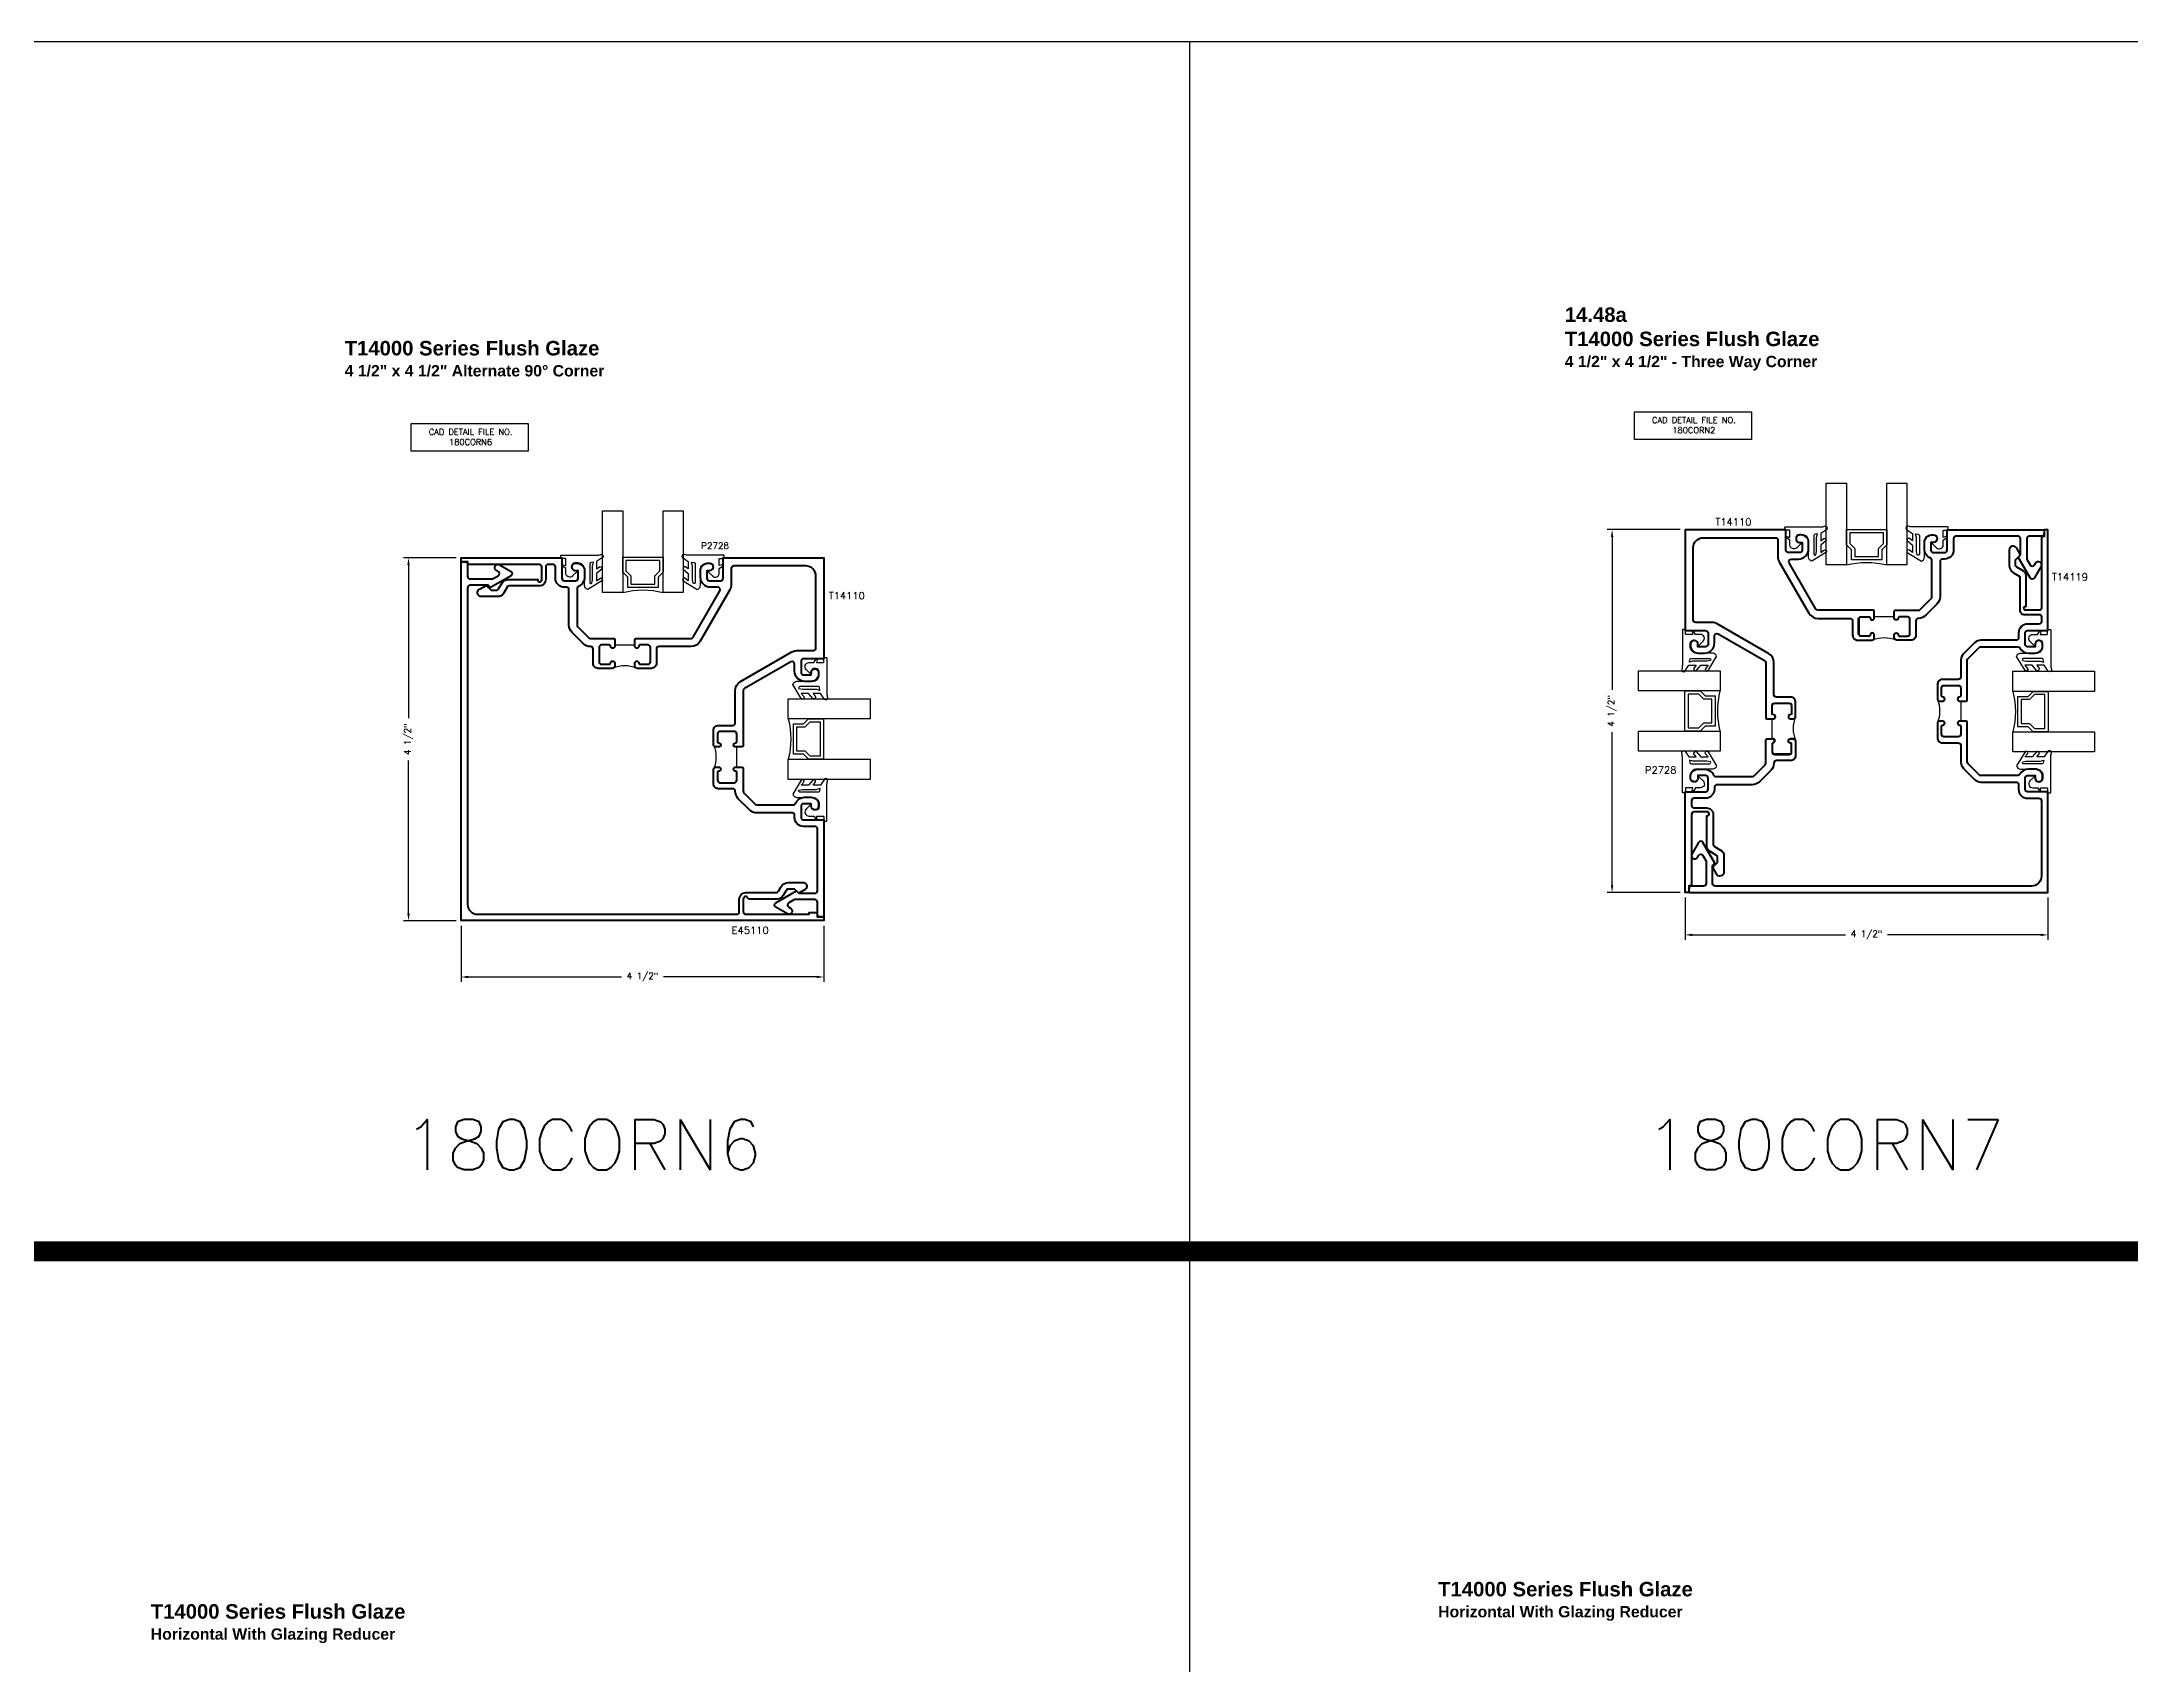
# Model space of a CAD drawing. Extents: x 0 to 152, y -15 to 75.
# Drawn here: x 63.05 to 88.95, y 54.76 to 74.88 of the extents above; entities that cross this region are included whole.
import ezdxf

# ---------------------------------------------------------------- set-up
doc = ezdxf.new("R2010")
doc.units = 0
doc.header["$MEASUREMENT"] = 0
doc.header["$PDMODE"] = 3
doc.layers.get('DEFPOINTS').update_dxf_attribs({"linetype": 'CONTINUOUS'})
for name, color, linetype in [('R-ANNO-DIMS', 3, 'CONTINUOUS'), ('R-ANNO-TEXT', 6, 'CONTINUOUS'), ('R-Det2', 2, 'CONTINUOUS'), ('R-OTLN', 1, 'CONTINUOUS'), ('R-PAT1', 5, 'CONTINUOUS'), ('TITLE', 7, 'CONTINUOUS')]:
    doc.layers.add(name, color=color, linetype=linetype)
doc.styles.get("Standard").update_dxf_attribs({"font": 'simplex'})
doc.dimstyles.new('1X', dxfattribs={"dimtxt": 0.08, "dimasz": 0.09, "dimexe": 0.0625, "dimexo": 0.0625, "dimgap": 0.062, "dimtad": 0, "dimdec": 5, "dimzin": 4, "dimdsep": 46, "dimlunit": 5, "dimtxsty": 'Standard', "dimcen": 0, "dimclrd": 256, "dimclre": 256, "dimclrt": 256, "dimadec": 0, "dimazin": 1, "dimtfac": 1, "dimtdec": 5, "dimtofl": 0, "dimtmove": 0, "dimatfit": 3, "dimfxl": 1, "dimfrac": 2, "dimtolj": 1, "dimtzin": 4, "dimarcsym": 0})

# ---------------------------------------------------------------- blocks, each defined once
blk = doc.blocks.new('*D8')
at = {"layer": 'DEFPOINTS', "color": 0}
for p in [(68.25, 63.98), (72.75, 63.98), (72.75, 63.282)]:
    blk.add_point(p, dxfattribs=at)
at = {"layer": 'R-ANNO-DIMS', "lineweight": -2}
for p, q in [((68.25, 63.918), (68.25, 63.22)), ((72.75, 63.918), (72.75, 63.22)), ((68.34, 63.282), (70.238, 63.282)), ((72.66, 63.282), (70.762, 63.282))]:
    blk.add_line(p, q, dxfattribs=at)
at = {"layer": 'R-ANNO-DIMS'}
for points in [[(68.34, 63.297), (68.34, 63.267), (68.25, 63.282)], [(72.66, 63.297), (72.66, 63.267), (72.75, 63.282)]]:
    blk.add_solid(points, dxfattribs=at)
at = {"layer": 'R-ANNO-DIMS', "insert": (70.5, 63.282), "char_height": 0.08, "attachment_point": 5}
blk.add_mtext('\\A1;4 1/2"', dxfattribs=at)
blk = doc.blocks.new('*D9')
at = {"layer": 'DEFPOINTS', "color": 0}
for p in [(67.599, 68.479), (68.25, 68.479), (68.25, 63.98)]:
    blk.add_point(p, dxfattribs=at)
at = {"layer": 'R-ANNO-DIMS', "lineweight": -2}
for p, q in [((68.188, 68.479), (67.537, 68.479)), ((67.599, 68.389), (67.599, 66.492)), ((67.599, 64.07), (67.599, 65.968)), ((68.188, 63.98), (67.537, 63.98))]:
    blk.add_line(p, q, dxfattribs=at)
at = {"layer": 'R-ANNO-DIMS'}
for points in [[(67.584, 68.389), (67.614, 68.389), (67.599, 68.479)], [(67.584, 64.07), (67.614, 64.07), (67.599, 63.98)]]:
    blk.add_solid(points, dxfattribs=at)
at = {"layer": 'R-ANNO-DIMS', "insert": (67.599, 66.23), "char_height": 0.08, "attachment_point": 5, "rotation": 90}
blk.add_mtext('\\A1;4 1/2"', dxfattribs=at)
blk = doc.blocks.new('*D83')
at = {"layer": 'DEFPOINTS', "color": 0}
for p in [(82.524, 68.829), (83.43, 68.829), (83.43, 64.329)]:
    blk.add_point(p, dxfattribs=at)
at = {"layer": 'R-ANNO-DIMS', "lineweight": -2}
for p, q in [((83.367, 68.829), (82.461, 68.829)), ((82.524, 68.739), (82.524, 66.843)), ((82.524, 64.419), (82.524, 66.319)), ((83.367, 64.329), (82.461, 64.329))]:
    blk.add_line(p, q, dxfattribs=at)
at = {"layer": 'R-ANNO-DIMS'}
for points in [[(82.509, 68.739), (82.539, 68.739), (82.524, 68.829)], [(82.509, 64.419), (82.539, 64.419), (82.524, 64.329)]]:
    blk.add_solid(points, dxfattribs=at)
at = {"layer": 'R-ANNO-DIMS', "insert": (82.524, 66.581), "char_height": 0.08, "attachment_point": 5, "rotation": 90}
blk.add_mtext('\\A1;4 1/2"', dxfattribs=at)
blk = doc.blocks.new('*D84')
at = {"layer": 'DEFPOINTS', "color": 0}
for p in [(83.43, 64.329), (87.929, 64.329), (83.43, 63.804)]:
    blk.add_point(p, dxfattribs=at)
at = {"layer": 'R-ANNO-DIMS', "lineweight": -2}
for p, q in [((83.43, 64.266), (83.43, 63.742)), ((87.929, 64.266), (87.929, 63.742)), ((83.52, 63.804), (85.417, 63.804)), ((87.839, 63.804), (85.941, 63.804))]:
    blk.add_line(p, q, dxfattribs=at)
at = {"layer": 'R-ANNO-DIMS'}
for points in [[(83.52, 63.819), (83.52, 63.789), (83.43, 63.804)], [(87.839, 63.819), (87.839, 63.789), (87.929, 63.804)]]:
    blk.add_solid(points, dxfattribs=at)
at = {"layer": 'R-ANNO-DIMS', "insert": (85.679, 63.804), "char_height": 0.08, "attachment_point": 5}
blk.add_mtext('\\A1;4 1/2"', dxfattribs=at)
blk = doc.blocks.new('P2728 gasket')
at = {"layer": 'R-Det2'}
blk.add_lwpolyline([(86.461, 33.362), (86.567, 33.537, 0.301952), (86.52, 33.577), (86.32, 33.577, -0.414214), (86.24, 33.657), (86.24, 33.695, -0.388879), (86.276, 33.735), (86.292, 33.736, -0.440011), (86.336, 33.696), (86.336, 33.682, 0.668179), (86.353, 33.675), (86.401, 33.724, 0.668179), (86.366, 33.809), (86.307, 33.809), (86.279, 33.849, 0.836323), (86.264, 33.842), (86.273, 33.809), (86.189, 33.809, -0.414214), (86.183, 33.815), (86.183, 33.865, 0.414214), (86.177, 33.871), (86.149, 33.871, 0.414214), (86.143, 33.865), (86.143, 33.427, -0.083245), (86.135, 33.378), (86.135, 33.378)], format="xyb", dxfattribs=at)
for points in [[(86.174, 33.352), (86.223, 33.426), (86.314, 33.426), (86.283, 33.384)], [(86.313, 33.359), (86.371, 33.426), (86.462, 33.426), (86.431, 33.388)]]:
    blk.add_lwpolyline(points, dxfattribs=at)
at = {"layer": 'R-Det2', "lineweight": 25}
blk.add_lwpolyline([(86.235, 33.499, -0.372312), (86.249, 33.512), (86.48, 33.512, -0.668179), (86.49, 33.486), (86.448, 33.478), (86.274, 33.478), (86.23, 33.465)], format="xyb", close=True, dxfattribs=at)
at = {"layer": 'R-Det2', "ltscale": 0.1}
for centre, radius, start, end in [((86.157, 33.369), 0.0237, 157.7655, 314.5007), ((86.313, 33.388), 0.0297, 188.4603, 270), ((86.446, 33.375), 0.0199, 139.7022, 319.7022)]:
    blk.add_arc(centre, radius, start, end, dxfattribs=at)

msp = doc.modelspace()

# ---------------------------------------------------------------- linework, layer by layer
at = {"layer": 'R-ANNO-TEXT'}
for points in [[(82.801207, 70.2905302), (84.2526869, 70.2905302), (84.2526869, 69.9484673), (82.801207, 69.9484673)], [(67.6321719, 70.1437862), (69.0836518, 70.1437862), (69.0836518, 69.8017233), (67.6321719, 69.8017233)]]:
    msp.add_lwpolyline(points, close=True, dxfattribs=at)
at = {"layer": 'R-Det2'}
for points in [[(85.4306291, 68.3920898), (85.1806291, 68.3920899), (85.1806291, 69.4061736), (85.4306291, 69.4061736), (85.4306291, 68.8300899), (85.9306291, 68.8300899), (85.9306291, 69.4061736), (86.1806291, 69.4061736), (86.1806291, 68.3920899), (85.9306291, 68.3920899), (85.9306291, 68.8300899), (85.9306291, 68.6420899), (85.8686291, 68.5800899), (85.8686291, 68.4550899), (85.4926291, 68.4550899), (85.4926291, 68.5800899), (85.4306291, 68.6420899), (85.4306291, 68.8300899), (85.4306291, 68.3920899, -0.1233101835), (85.9306291, 68.3920899, 0.8755579354)], [(70.2551529, 68.0500291), (70.0051529, 68.0500292), (70.0051529, 69.0641129), (70.2551529, 69.0641129), (70.2551529, 68.4880292), (70.7551529, 68.4880292), (70.7551529, 69.0641129), (71.0051529, 69.0641129), (71.0051529, 68.0500292), (70.7551529, 68.0500292), (70.7551529, 68.4880292), (70.7551529, 68.3000292), (70.6931529, 68.2380292), (70.6931529, 68.1130292), (70.3171529, 68.1130292), (70.3171529, 68.2380292), (70.2551529, 68.3000292), (70.2551529, 68.4880292), (70.2551529, 68.0500292, -0.1233101835), (70.7551529, 68.0500292, 0.8755579354)], [(83.8646057, 66.3302628), (83.8646056, 66.0802628), (82.8505219, 66.0802628), (82.8505219, 66.3302628), (83.4266056, 66.3302628), (83.4266056, 66.8302628), (82.8505219, 66.8302628), (82.8505219, 67.0802628), (83.8646056, 67.0802628), (83.8646056, 66.8302628), (83.4266056, 66.8302628), (83.6146056, 66.8302628), (83.6766056, 66.7682628), (83.8016056, 66.7682628), (83.8016056, 66.3922628), (83.6766056, 66.3922628), (83.6146056, 66.3302628), (83.4266056, 66.3302628), (83.8646056, 66.3302628, -0.1233101835), (83.8646056, 66.8302628, 0.8755579354)], [(87.4936225, 66.8229526), (87.4936226, 67.0729526), (88.5077063, 67.0729526), (88.5077063, 66.8229526), (87.9316226, 66.8229526), (87.9316226, 66.3229526), (88.5077063, 66.3229526), (88.5077063, 66.0729526), (87.4936226, 66.0729526), (87.4936226, 66.3229526), (87.9316226, 66.3229526), (87.7436226, 66.3229526), (87.6816226, 66.3849526), (87.5566226, 66.3849526), (87.5566226, 66.7609526), (87.6816226, 66.7609526), (87.7436226, 66.8229526), (87.9316226, 66.8229526), (87.4936226, 66.8229526, -0.1233101835), (87.4936226, 66.3229526, 0.8755579354)], [(72.308419, 66.4829159), (72.3084191, 66.7329159), (73.3225028, 66.7329159), (73.3225028, 66.4829159), (72.7464191, 66.4829159), (72.7464191, 65.9829159), (73.3225028, 65.9829159), (73.3225028, 65.7329159), (72.3084191, 65.7329159), (72.3084191, 65.9829159), (72.7464191, 65.9829159), (72.5584191, 65.9829159), (72.4964191, 66.0449159), (72.3714191, 66.0449159), (72.3714191, 66.4209159), (72.4964191, 66.4209159), (72.5584191, 66.4829159), (72.7464191, 66.4829159), (72.3084191, 66.4829159, -0.1233101835), (72.3084191, 65.9829159, 0.8755579354)]]:
    msp.add_lwpolyline(points, format="xyb", dxfattribs=at)
for points in [[(85.4706291, 68.7900899), (85.4706291, 68.6586585), (85.5326291, 68.5966585), (85.5326291, 68.4950899), (85.8286291, 68.4950899), (85.8286291, 68.5966585), (85.8906291, 68.6586585), (85.8906291, 68.7900899), (85.4706291, 68.7900899)], [(70.2951529, 68.4480292), (70.2951529, 68.3165978), (70.3571529, 68.2545978), (70.3571529, 68.1530292), (70.6531529, 68.1530292), (70.6531529, 68.2545978), (70.7151529, 68.3165978), (70.7151529, 68.4480292), (70.2951529, 68.4480292)], [(83.4666056, 66.3702628), (83.5980371, 66.3702628), (83.6600371, 66.4322628), (83.7616056, 66.4322628), (83.7616056, 66.7282628), (83.6600371, 66.7282628), (83.5980371, 66.7902628), (83.4666056, 66.7902628), (83.4666056, 66.3702628)], [(87.8916226, 66.7829526), (87.7601911, 66.7829526), (87.6981911, 66.7209526), (87.5966226, 66.7209526), (87.5966226, 66.4249526), (87.6981911, 66.4249526), (87.7601911, 66.3629526), (87.8916226, 66.3629526), (87.8916226, 66.7829526)], [(72.7064191, 66.4429159), (72.5749876, 66.4429159), (72.5129876, 66.3809159), (72.4114191, 66.3809159), (72.4114191, 66.0849159), (72.5129876, 66.0849159), (72.5749876, 66.0229159), (72.7064191, 66.0229159), (72.7064191, 66.4429159)]]:
    msp.add_lwpolyline(points, dxfattribs=at)
at = {"layer": 'R-OTLN', "lineweight": 50}
for points in [[(85.7746628, 67.7337997), (85.7746628, 67.8187997), (85.7646628, 67.8287997), (85.0781128, 67.8287997, -0.2640840109), (85.0512128, 67.8442997), (84.7198128, 68.4182997, -0.5779217384), (84.7467128, 68.4647997), (84.8358128, 68.4647997, 0.413600226), (84.9608128, 68.5897997), (84.9608128, 68.6697997, 0.4139789032), (84.8678128, 68.7627997), (84.8508128, 68.7627997, 0.415219065), (84.8048128, 68.7167997), (84.8048128, 68.7157997, 0.415219065), (84.8508128, 68.6697997), (84.8808128, 68.6697997), (84.8808128, 68.5757997, -0.4129032258), (84.8498128, 68.5447997), (84.7108128, 68.5447997, -0.4161327233), (84.6798128, 68.5757997), (84.6798128, 68.8287997), (83.4298128, 68.8287997), (83.4298128, 67.5787997), (83.6828128, 67.5787997, -0.4129032258), (83.7138128, 67.5477997), (83.7138128, 67.4087997, -0.4129032258), (83.6828128, 67.3777997), (83.5888128, 67.3777997), (83.5888128, 67.4077997, 0.4130434783), (83.5428128, 67.4537997), (83.5418128, 67.4537997, 0.415219065), (83.4958128, 67.4077997), (83.4958128, 67.3907997, 0.4139789032), (83.5888128, 67.2977997), (83.6688128, 67.2977997, 0.413600226), (83.7938128, 67.4227997), (83.7938128, 67.5118997, -0.5768466291), (83.8403128, 67.5386997), (84.4143128, 67.2072997, -0.2664416272), (84.4298128, 67.1804997), (84.4298128, 66.4939497), (84.4398128, 66.4839497), (84.5248128, 66.4839497, 0.4142135624), (84.5498128, 66.5089497, 0.4142135624), (84.5248128, 66.5339497, -0.4142135624), (84.5098128, 66.5489497), (84.5098128, 66.6459497, -0.4142135624), (84.5408128, 66.6769497), (84.7188128, 66.6769497, -0.4142135624), (84.7498128, 66.6459497), (84.7498128, 66.5489497, -0.4142135624), (84.7348128, 66.5339497, 0.4142135624), (84.7098128, 66.5089497, 0.4142135624), (84.7348128, 66.4839497), (84.7688128, 66.4839497, 0.4142135624), (84.7998128, 66.5149497), (84.7998128, 66.6899497, 0.4142135624), (84.7378128, 66.7519497), (84.5610628, 66.7519497, -0.4142135624), (84.5298128, 66.7831997), (84.5298121, 67.1808567, 0.2664416272), (84.4644909, 67.2937991), (83.8264271, 67.6621868, 0.1316528118), (83.7644269, 67.6787997), (83.5608128, 67.6787997, -0.4142135624), (83.5298128, 67.7097997), (83.5298128, 68.6037997, -0.4142135624), (83.6548128, 68.7287997), (84.5488128, 68.7287997, -0.4142135624), (84.5798128, 68.6977997), (84.5798128, 68.4940123, 0.1316528118), (84.5964257, 68.4320122), (84.9646103, 67.7942996, 0.2679488614), (85.0780595, 67.7287997), (85.4756628, 67.7287997, -0.4142135624), (85.5066628, 67.6977997), (85.5066628, 67.5207997, 0.4142135624), (85.5686628, 67.4587997), (85.7436628, 67.4587997, 0.4142135624), (85.7746628, 67.4897997), (85.7746628, 67.5237997, 0.4142135624), (85.7496628, 67.5487997, 0.4142135624), (85.7246628, 67.5237997, -0.4142135624), (85.7096628, 67.5087997), (85.6126628, 67.5087997, -0.4142135624), (85.5816628, 67.5397997), (85.5816628, 67.7177997, -0.4142135624), (85.6126628, 67.7487997), (85.7096628, 67.7487997, -0.4142135624), (85.7246628, 67.7337997, 0.4142135624), (85.7496628, 67.7087997, 0.4142135624)], [(86.0235515, 67.7337997), (86.0235515, 67.8187997), (86.0335515, 67.8287997), (86.3228015, 67.8287997, 0.1981830044), (86.3447015, 67.8378997), (86.4816015, 67.9746997, 0.1957976632), (86.4907015, 67.9966997), (86.4907015, 68.4470997, 0.292145793), (86.4722015, 68.4754997, -0.2978329569), (86.3977015, 68.5897997), (86.3977015, 68.6697997, -0.4150537634), (86.4907015, 68.7627997), (86.5077015, 68.7627997, -0.4130434783), (86.5537015, 68.7167997), (86.5537015, 68.7157997, -0.4130434783), (86.5077015, 68.6697997), (86.4777015, 68.6697997), (86.4777015, 68.5757997, 0.4161327233), (86.5087015, 68.5447997), (86.6477015, 68.5447997, 0.4129032258), (86.6787015, 68.5757997), (86.6787015, 68.8287997), (87.8653015, 68.8287997, -0.4420112121), (87.8802015, 68.8124997), (87.8759015, 68.7624997, -0.3798008348), (87.8609015, 68.7487997), (87.6978015, 68.7487997, 0.4129032258), (87.6668015, 68.7177997), (87.6668015, 68.4690997, 0.1316181756), (87.6710015, 68.4535997), (87.7065015, 68.3918997, 0.5772826933), (87.7602015, 68.3918997), (87.7737015, 68.4151997, -0.4146385196), (87.8283015, 68.4297997, -0.4137220491), (87.8429015, 68.3751997), (87.7602015, 68.2318997, -0.5772826933), (87.7065015, 68.2318997), (87.5588015, 68.4877997), (87.5868015, 68.5157997), (87.5868015, 68.7177997, 0.4129032258), (87.5558015, 68.7487997), (86.7897015, 68.7487997, 0.4161327233), (86.7587015, 68.7177997), (86.7587015, 68.5757997, -0.4135138001), (86.6477015, 68.4647997), (86.6217015, 68.4647997, 0.4142135624), (86.5907015, 68.4337997), (86.5907015, 67.9966403, -0.1990073244), (86.5522986, 67.9039755), (86.4153921, 67.7671689, -0.1991135526), (86.3225843, 67.7287997, 0.4145236309), (86.2915515, 67.6977997), (86.2915515, 67.5207997, -0.4142135624), (86.2295515, 67.4587997), (86.0545515, 67.4587997, -0.4142135624), (86.0235515, 67.4897997), (86.0235515, 67.5237997, -0.4142135624), (86.0485515, 67.5487997, -0.4142135624), (86.0735515, 67.5237997, 0.4142135624), (86.0885515, 67.5087997), (86.1855515, 67.5087997, 0.4142135624), (86.2165515, 67.5397997), (86.2165515, 67.7177997, 0.4142135624), (86.1855515, 67.7487997), (86.0885515, 67.7487997, 0.4142135624), (86.0735515, 67.7337997, -0.4142135624), (86.0485515, 67.7087997, -0.4142135624)], [(86.9186549, 66.7037997), (86.9286549, 66.7137997), (86.9286549, 67.2099591, -0.1989123674), (86.9377346, 67.2318794), (87.0745752, 67.36872, -0.1989123674), (87.0964956, 67.3777997), (87.5534198, 67.3777997, -0.2719031292), (87.5804922, 67.3619023, 0.2719031292), (87.6896549, 67.2977997), (87.7696549, 67.2977997, 0.4142135624), (87.8626549, 67.3907997), (87.8626549, 67.4077997, 0.4142135624), (87.8166549, 67.4537997), (87.8156549, 67.4537997, 0.4142135624), (87.7696549, 67.4077997), (87.7696549, 67.3777997), (87.6756549, 67.3777997, -0.4142135624), (87.6446549, 67.4087997), (87.6446549, 67.5477997, -0.4142135624), (87.6756549, 67.5787997), (87.9286549, 67.5787997), (87.9286549, 68.8287997), (87.8816549, 68.8287997), (87.8816549, 68.7437997), (87.8486549, 68.7437997), (87.8486549, 67.8597997, -0.4142135624), (87.8176549, 67.8287997), (87.6556549, 67.8287997, -1.1061101345), (87.6606549, 67.8782946), (87.6606549, 68.2489019, 0.2679491924), (87.6201549, 68.3190499), (87.5433015, 68.3634213, -0.2679491924), (87.5278015, 68.390268), (87.5278015, 68.4567997), (87.5868015, 68.5157997), (87.5416957, 68.598489, 0.7769954107), (87.4478015, 68.5745453), (87.4478015, 68.390268, 0.2679491924), (87.5033015, 68.2941392), (87.5801549, 68.2497679), (87.5806549, 67.8287997, 0.4142135624), (87.6306549, 67.7787997), (87.8176549, 67.7787997, -0.4142135624), (87.8486549, 67.7477997), (87.8486549, 67.6897997, -0.4142135624), (87.8176549, 67.6587997), (87.6756549, 67.6587997, 0.4142135624), (87.5646549, 67.5477997), (87.5646549, 67.4887997, -0.4142135624), (87.5336549, 67.4577997), (87.0964956, 67.4577997, 0.1989123674), (87.0180067, 67.4252886), (86.8811661, 67.2884479, 0.1989123674), (86.8486549, 67.2099591), (86.8486549, 67.0030497, -0.4142135624), (86.8174049, 66.9717997), (86.6206549, 66.9717997, 0.4142135624), (86.5586549, 66.9097997), (86.5586549, 66.7347997, 0.4142135624), (86.5896549, 66.7037997), (86.6236549, 66.7037997, 0.4142135624), (86.6486549, 66.7287997, 0.4142135624), (86.6236549, 66.7537997, -0.4142135624), (86.6086549, 66.7687997), (86.6086549, 66.8657997, -0.4142135624), (86.6396549, 66.8967997), (86.8176549, 66.8967997, -0.4142135624), (86.8486549, 66.8657997), (86.8486549, 66.7687997, -0.4142135624), (86.8336549, 66.7537997, 0.4142135624), (86.8086549, 66.7287997, 0.4142135624), (86.8336549, 66.7037997)], [(70.1554723, 67.3839955, -0.4142135624), (70.1304723, 67.3589955, -0.4142135624), (70.1054723, 67.3839955, 0.4142135624), (70.0904723, 67.3989955), (69.9934723, 67.3989955, 0.4142135624), (69.9624723, 67.3679955), (69.9624723, 67.1899955, 0.4142135624), (69.9934723, 67.1589955), (70.0904723, 67.1589955, 0.4142135624), (70.1054723, 67.1739955, -0.4142135624), (70.1304723, 67.1989955, -0.4142135624), (70.1554723, 67.1739955), (70.1554723, 67.1399955, -0.4142135624), (70.1244723, 67.1089955), (69.9494723, 67.1089955, -0.4142135624), (69.8874723, 67.1709955), (69.8874723, 67.3479951, 0.4143510434), (69.8564578, 67.3789951), (69.8561634, 67.3789951, -0.199007324), (69.7634985, 67.4173979), (69.6266575, 67.554339, -0.1988174142), (69.5883223, 67.6469362), (69.5883223, 68.0839955, 0.4142135624), (69.5573223, 68.1149955), (69.5313223, 68.1149955, -0.4135138001), (69.4203223, 68.2259955), (69.4203223, 68.3679955, 0.4161327233), (69.3893223, 68.3989955), (69.3313223, 68.3989955, 0.4142135624), (69.3003223, 68.3679955), (69.3003223, 68.2119955, -0.4142135624), (69.2193223, 68.1309955), (68.8475407, 68.1309955, 0.2679491924), (68.8206939, 68.1154955), (68.7763225, 68.0386421, -0.2679491924), (68.7061745, 67.9981421), (68.5045767, 67.9981421, -0.7769954107), (68.480633, 68.0920363), (68.5633223, 68.1371421), (68.6223223, 68.0781421), (68.688854, 68.0781421, 0.2679491924), (68.7157008, 68.0936421), (68.7600721, 68.1704955, -0.2679491924), (68.8302202, 68.2109955), (69.2008274, 68.2109955, 1.1061101345), (69.2503223, 68.2059955), (69.2503223, 68.3679955, 0.4142133126), (69.2193223, 68.3989955), (68.3353223, 68.3989955), (68.3353223, 68.4319955), (68.2503223, 68.4319955), (68.2503223, 68.4789955), (69.5003223, 68.4789955), (69.5003223, 68.2259955, 0.4129032258), (69.5313223, 68.1949955), (69.6703223, 68.1949955, 0.4129032258), (69.7013223, 68.2259955), (69.7013223, 68.3199955), (69.6713223, 68.3199955, -0.4130434783), (69.6253223, 68.3659955), (69.6253223, 68.3669955, -0.415219065), (69.6713223, 68.4129955), (69.6883223, 68.4129955, -0.4150537634), (69.7813223, 68.3199955), (69.7813223, 68.2399955, -0.2966047338), (69.7068223, 68.1256955, 0.3003114251), (69.6883223, 68.0972955), (69.6883223, 67.6468955, 0.1981830044), (69.6974223, 67.6249955), (69.8342223, 67.4880955, 0.1957976632), (69.8562223, 67.4789955), (70.1454723, 67.4789955), (70.1554723, 67.4689955)], [(68.3303223, 68.1076115), (68.3303223, 64.1854955, 0.4142135624), (68.4553223, 64.0604955), (71.6693223, 64.0604955, 0.4142135624), (71.7003223, 64.0914955), (71.7003223, 64.2474955, -0.4142135624), (71.7813223, 64.3284955), (72.1559907, 64.3284955, 0.2679491924), (72.1863016, 64.3459955), (72.2156618, 64.396849, -0.2679491924), (72.3117906, 64.452349), (72.4949741, 64.452349, -0.7170743238), (72.5174664, 64.3678991), (72.4373223, 64.322349), (72.3873223, 64.372349), (72.2938928, 64.372349), (72.2405725, 64.2889955, -0.2679491924), (72.1704244, 64.2484955), (71.8227487, 64.2484955, -0.3178372452), (71.8086066, 64.2584955, 0.8430389971), (71.7503223, 64.2484955), (71.7503223, 64.0914955, 0.4142135624), (71.7813223, 64.0604955), (72.5653223, 64.0604955), (72.5653223, 64.0804955), (72.6653223, 64.0804955), (72.6653223, 64.0274955), (72.7503223, 64.0274955), (72.7503223, 63.9804955), (68.2503223, 63.9804955), (68.2503223, 68.4170955, -0.4400105309), (68.2666296, 68.4320385), (68.3166296, 68.427664, -0.3888787319), (68.3303223, 68.4127211), (68.3303223, 68.2496117, 0.4142135624), (68.3613223, 68.2186117), (68.6330774, 68.2186117, 0.1316524976), (68.6485774, 68.2227649), (68.710195, 68.2583399, 0.5773502692), (68.710195, 68.3120335), (68.6869429, 68.3254581, -0.4142135624), (68.6723019, 68.3800991, -0.4142135624), (68.7269429, 68.3947402), (68.870195, 68.3120335, -0.5773502692), (68.870195, 68.2583399), (68.6143223, 68.1106117), (68.5863223, 68.1386117), (68.3613223, 68.1386117, 0.4142135624), (68.3303223, 68.1076117, 0.0000019034)], [(71.7403223, 66.1341455), (71.6553223, 66.1341455, -0.4142135624), (71.6303223, 66.1591455, -0.4142135624), (71.6553223, 66.1841455, 0.4142135624), (71.6703223, 66.1991455), (71.6703223, 66.2961455, 0.4142135624), (71.6393223, 66.3271455), (71.4613223, 66.3271455, 0.4142135624), (71.4303223, 66.2961455), (71.4303223, 66.1991455, 0.4142135624), (71.4453223, 66.1841455, -0.4142135624), (71.4703223, 66.1591455, -0.4142135624), (71.4453223, 66.1341455), (71.4113223, 66.1341455, -0.4142135624), (71.3803223, 66.1651455), (71.3803223, 66.3401455, -0.4142135624), (71.4423223, 66.4021455), (71.6193223, 66.4021455, 0.4142135624), (71.6503223, 66.4331455), (71.6503223, 66.8307487, -0.2679488614), (71.7158222, 66.944198), (72.3535348, 67.3123826, -0.1316528118), (72.4155349, 67.3289955), (72.6193223, 67.3289955, 0.4142135624), (72.6503223, 67.3599955), (72.6503223, 68.2539955, 0.4142135624), (72.5253223, 68.3789955), (71.6313223, 68.3789955, 0.4142135624), (71.6003223, 68.3479955), (71.6003223, 68.1443814, -0.1316528118), (71.5837094, 68.0823812), (71.2153217, 67.4443174, -0.2664416272), (71.1023793, 67.3789962), (70.7047223, 67.3789955, 0.4142135624), (70.6734723, 67.3477455), (70.6734723, 67.1709955, -0.4142135624), (70.6114723, 67.1089955), (70.4364723, 67.1089955, -0.4142135624), (70.4054723, 67.1399955), (70.4054723, 67.1739955, -0.4142135624), (70.4304723, 67.1989955, -0.4142135624), (70.4554723, 67.1739955, 0.4142135624), (70.4704723, 67.1589955), (70.5674723, 67.1589955, 0.4142135624), (70.5984723, 67.1899955), (70.5984723, 67.3679955, 0.4142135624), (70.5674723, 67.3989955), (70.4704723, 67.3989955, 0.4142135624), (70.4554723, 67.3839955, -0.4142135624), (70.4304723, 67.3589955, -0.4142135624), (70.4054723, 67.3839955), (70.4054723, 67.4689955), (70.4154723, 67.4789955), (71.1020223, 67.4789955, 0.2664416272), (71.1288223, 67.4944955), (71.4602223, 68.0684955, 0.5768466291), (71.4334223, 68.1149955), (71.3443223, 68.1149955, -0.413600226), (71.2193223, 68.2399955), (71.2193223, 68.3199955, -0.4139789032), (71.3123223, 68.4129955), (71.3293223, 68.4129955, -0.415219065), (71.3753223, 68.3669955), (71.3753223, 68.3659955, -0.4130434783), (71.3293223, 68.3199955), (71.2993223, 68.3199955), (71.2993223, 68.2259955, 0.4129032258), (71.3303223, 68.1949955), (71.4693223, 68.1949955, 0.4129032258), (71.5003223, 68.2259955), (71.5003223, 68.4789955), (72.7503223, 68.4789955), (72.7503223, 67.2289955), (72.4973223, 67.2289955, 0.4161327233), (72.4663223, 67.1979955), (72.4663223, 67.0589955, 0.4129032258), (72.4973223, 67.0279955), (72.5913223, 67.0279955), (72.5913223, 67.0579955, -0.415219065), (72.6373223, 67.1039955), (72.6383223, 67.1039955, -0.415219065), (72.6843223, 67.0579955), (72.6843223, 67.0409955, -0.4139789032), (72.5913223, 66.9479955), (72.5113223, 66.9479955, -0.413600226), (72.3863223, 67.0729955), (72.3863223, 67.1620955, 0.5779217384), (72.3398223, 67.1889955), (71.7658223, 66.8575955, 0.2640840109), (71.7503223, 66.8306955), (71.7503223, 66.1441455)], [(86.8336549, 66.4537997), (86.8336549, 66.4537997, 0.4142135624), (86.8086549, 66.4287997, 0.4142135624), (86.8336549, 66.4037997, -0.4142135624), (86.8486549, 66.3887997), (86.8486549, 66.2917997, -0.4142135624), (86.8176549, 66.2607997), (86.6396549, 66.2607997, -0.4142135624), (86.6086549, 66.2917997), (86.6086549, 66.3887997, -0.4142135624), (86.6236549, 66.4037997, 0.4142135624), (86.6486549, 66.4287997, 0.4142135624), (86.6236549, 66.4537997), (86.5896549, 66.4537997, 0.4142135624), (86.5586549, 66.4227997), (86.5586549, 66.2477997, 0.4142135624), (86.6206549, 66.1857997), (86.8174049, 66.1857997, -0.4142135624), (86.8486549, 66.1545497), (86.8486549, 65.9476403, 0.1989123674), (86.8811661, 65.8691515), (87.0180067, 65.7323109, 0.1989123674), (87.0964956, 65.6997997), (87.5336549, 65.6997997, -0.4142135624), (87.5646549, 65.6687997), (87.5646549, 65.6097997, 0.4142135624), (87.6756549, 65.4987997), (87.8176549, 65.4987997, -0.4142135624), (87.8486549, 65.4677997), (87.8486549, 64.5337997, -0.4142135624), (87.7236549, 64.4087997), (83.8015084, 64.4087997, -0.4142135624), (83.7705084, 64.4397997), (83.7705084, 64.6647997), (83.7985084, 64.6927997), (83.6507802, 64.9486724, 0.5773502692), (83.5970866, 64.9486724), (83.5143799, 64.8054203, 0.4142135624), (83.529021, 64.7507793, 0.4142135624), (83.583662, 64.7654203), (83.5970866, 64.7886724, -0.5773502692), (83.6507802, 64.7886724), (83.6863552, 64.7270548, -0.1316524976), (83.6905084, 64.7115548), (83.6905084, 64.4397997, -0.4142135624), (83.6595084, 64.4087997), (83.496399, 64.4087997, 0.3888787319), (83.4814561, 64.395107), (83.4770816, 64.345107, 0.4400105309), (83.4920246, 64.3287997), (87.9286549, 64.3287997), (87.9286549, 65.5787997), (87.6756549, 65.5787997, -0.4142135624), (87.6446549, 65.6097997), (87.6446549, 65.7487997, -0.4142135624), (87.6756549, 65.7797997), (87.7696549, 65.7797997), (87.7696549, 65.7497997, 0.4142135624), (87.8156549, 65.7037997), (87.8166549, 65.7037997, 0.4142135624), (87.8626549, 65.7497997), (87.8626549, 65.7667997, 0.4142135624), (87.7696549, 65.8597997), (87.6896549, 65.8597997, 0.2719031292), (87.5804922, 65.7956971, -0.2719031292), (87.5534198, 65.7797997), (87.0964956, 65.7797997, -0.1989123674), (87.0745752, 65.7888794), (86.9377346, 65.92572, -0.1989123674), (86.9286549, 65.9476403), (86.9286549, 66.4437997), (86.9186549, 66.4537997)], [(84.5248128, 66.2339497, -0.4142135624), (84.5248128, 66.1839497, 0.4142135624), (84.5098128, 66.1689497), (84.5098128, 66.0719497, 0.4142135624), (84.5408128, 66.0409497), (84.7188128, 66.0409497, 0.4142135624), (84.7498128, 66.0719497), (84.7498128, 66.1689497, 0.4142135624), (84.7348128, 66.1839497, -0.4142135624), (84.7098128, 66.2089497, -0.4142135624), (84.7348128, 66.2339497), (84.7688128, 66.2339497, -0.4142135624), (84.7998128, 66.2029497), (84.7998128, 66.0279497, -0.4142135624), (84.7378128, 65.9659497), (84.5608132, 65.9659497, 0.4143510434), (84.5298132, 65.9349352), (84.5298132, 65.9346408, -0.199007324), (84.4914104, 65.841976), (84.3544693, 65.7051349, -0.1988174142), (84.2618721, 65.6667997), (83.8248128, 65.6667997, 0.4142135624), (83.7938128, 65.6357997), (83.7938128, 65.6097997, -0.4135138001), (83.6828128, 65.4987997), (83.5408128, 65.4987997, 0.4161327233), (83.5098128, 65.4677997), (83.5098128, 65.4097997, 0.4142135624), (83.5408128, 65.3787997), (83.6968128, 65.3787997, -0.4142135624), (83.7778128, 65.2977997), (83.7778128, 64.9260181, 0.2679491924), (83.7933128, 64.8991713), (83.8701662, 64.8547999, -0.2679491924), (83.9106662, 64.7846519), (83.9106662, 64.5830541, -0.7769954107), (83.816772, 64.5591105), (83.7716662, 64.6417997), (83.8306662, 64.7007997), (83.8306662, 64.7673314, 0.2679491924), (83.8151662, 64.7941782), (83.7383128, 64.8385495, -0.2679491924), (83.6978128, 64.9086976), (83.6978128, 65.2793048, 1.1061101345), (83.7028128, 65.3287997), (83.5408128, 65.3287997, 0.4142133126), (83.5098128, 65.2977997), (83.5098128, 64.4137997), (83.4768128, 64.4137997), (83.4768128, 64.3287997), (83.4298128, 64.3287997), (83.4298128, 65.5787997), (83.6828128, 65.5787997, 0.4129032258), (83.7138128, 65.6097997), (83.7138128, 65.7487997, 0.4129032258), (83.6828128, 65.7797997), (83.5888128, 65.7797997), (83.5888128, 65.7497997, -0.4130434783), (83.5428128, 65.7037997), (83.5418128, 65.7037997, -0.415219065), (83.4958128, 65.7497997), (83.4958128, 65.7667997, -0.4150537634), (83.5888128, 65.8597997), (83.6688128, 65.8597997, -0.2966047338), (83.7831128, 65.7852997, 0.3003114251), (83.8115128, 65.7667997), (84.2619128, 65.7667997, 0.1981830044), (84.2838128, 65.7758997), (84.4207128, 65.9126997, 0.1957976632), (84.4298128, 65.9346997), (84.4298128, 66.2239497), (84.4398128, 66.2339497)], [(71.7403223, 65.8841455), (71.7503223, 65.8741455), (71.7503223, 65.5848955, 0.1981830044), (71.7594223, 65.5629955), (71.8962223, 65.4260955, 0.1957976632), (71.9182223, 65.4169955), (72.3686223, 65.4169955, 0.292145793), (72.3970223, 65.4354955, -0.2978329569), (72.5113223, 65.5099955), (72.5913223, 65.5099955, -0.4150537634), (72.6843223, 65.4169955), (72.6843223, 65.3999955, -0.4130434783), (72.6383223, 65.3539955), (72.6373223, 65.3539955, -0.4130434783), (72.5913223, 65.3999955), (72.5913223, 65.4299955), (72.4973223, 65.4299955, 0.4161327233), (72.4663223, 65.3989955), (72.4663223, 65.2599955, 0.4129032258), (72.4973223, 65.2289955), (72.7503223, 65.2289955), (72.7503223, 64.0423955, -0.4420112121), (72.7340223, 64.0274955), (72.6840223, 64.0317955, -0.3798008348), (72.6703223, 64.0467955), (72.6703223, 64.2098955, 0.4129032258), (72.6393223, 64.2408955), (72.3906223, 64.2408955, 0.1316181756), (72.3751223, 64.2366955), (72.3134223, 64.2011955, 0.5772826933), (72.3134223, 64.1474955), (72.3367223, 64.1339955, -0.4146385196), (72.3513223, 64.0793955, -0.4137220491), (72.2967223, 64.0647955), (72.1534223, 64.1474955, -0.5772826933), (72.1534223, 64.2011955), (72.4093223, 64.3488955), (72.4373223, 64.3208955), (72.6393223, 64.3208955, 0.4129032258), (72.6703223, 64.3518955), (72.6703223, 65.1179955, 0.4161327233), (72.6393223, 65.1489955), (72.4973223, 65.1489955, -0.4135138001), (72.3863223, 65.2599955), (72.3863223, 65.2859955, 0.4142135624), (72.3553223, 65.3169955), (71.9181629, 65.3169955, -0.1990073244), (71.8254981, 65.3553984), (71.6886915, 65.492305, -0.1991135526), (71.6503223, 65.5851127, 0.4145236309), (71.6193223, 65.6161455), (71.4423223, 65.6161455, -0.4142135624), (71.3803223, 65.6781455), (71.3803223, 65.8531455, -0.4142135624), (71.4113223, 65.8841455), (71.4453223, 65.8841455, -0.4142135624), (71.4703223, 65.8591455, -0.4142135624), (71.4453223, 65.8341455, 0.4142135624), (71.4303223, 65.8191455), (71.4303223, 65.7221455, 0.4142135624), (71.4613223, 65.6911455), (71.6393223, 65.6911455, 0.4142135624), (71.6703223, 65.7221455), (71.6703223, 65.8191455, 0.4142135624), (71.6553223, 65.8341455, -0.4142135624), (71.6303223, 65.8591455, -0.4142135624), (71.6553223, 65.8841455)]]:
    msp.add_lwpolyline(points, format="xyb", close=True, dxfattribs=at)
at = {"layer": 'R-PAT1'}
for points in [[(85.5872475, 67.7337997), (85.5872475, 67.5237997, 0.4142135624), (85.6022475, 67.5087997), (85.7102475, 67.5087997, 0.4142135624), (85.7252475, 67.5237997, -0.4142135624), (85.7502475, 67.5487997, -0.4142135624), (85.7752475, 67.5237997), (85.7752475, 67.4897997, -0.3026074371), (85.7561882, 67.4611917, -0.2003205128), (86.0443068, 67.4611917, -0.3026074371), (86.0252475, 67.4897997), (86.0252475, 67.5237997, -0.4142135624), (86.0502475, 67.5487997, -0.4142135624), (86.0752475, 67.5237997, 0.4142135624), (86.0902475, 67.5087997), (86.1982475, 67.5087997, 0.4142135624), (86.2132475, 67.5237997), (86.2132475, 67.7337997, 0.4142135624), (86.1982475, 67.7487997), (86.0902475, 67.7487997, 0.4142135624), (86.0752475, 67.7337997, -0.4142135624), (86.0502475, 67.7087997, -0.4142135624), (86.0252475, 67.7337997), (86.0252475, 67.7487997), (85.7752475, 67.7487997), (85.7752475, 67.7337997, -0.4142135624), (85.7502475, 67.7087997, -0.4142135624), (85.7252475, 67.7337997, 0.4142135624), (85.7102475, 67.7487997), (85.6022475, 67.7487997, 0.4142135624)], [(69.9934723, 67.3989955), (70.0904723, 67.3989955, -0.4142135624), (70.1054723, 67.3839955, 0.4142135624), (70.1304723, 67.3589955, 0.4142135624), (70.1554723, 67.3839955, -0.4142135624), (70.1704723, 67.3989955), (70.3904723, 67.3989955, -0.4142135624), (70.4054723, 67.3839955, 0.4142135624), (70.4304723, 67.3589955, 0.4142135624), (70.4554723, 67.3839955, -0.4142135624), (70.4704723, 67.3989955), (70.5674723, 67.3989955, -0.4142135624), (70.5984723, 67.3679955), (70.5984723, 67.1899955, -0.4142135624), (70.5674723, 67.1589955), (70.4704723, 67.1589955, -0.4142135624), (70.4554723, 67.1739955, 0.4142135624), (70.4304723, 67.1989955, 0.4142135624), (70.4054723, 67.1739955), (70.4054723, 67.1399955, 0.3026074371), (70.4245316, 67.1113875, 0.2003205128), (70.136413, 67.1113875, 0.3026074371), (70.1554723, 67.1399955), (70.1554723, 67.1739955, 0.4142135624), (70.1304723, 67.1989955, 0.4142135624), (70.1054723, 67.1739955, -0.4142135624), (70.0904723, 67.1589955), (69.9934723, 67.1589955, -0.4142135624), (69.9624723, 67.1899955), (69.9624723, 67.3679955, -0.4142135624)], [(86.8486549, 66.8657997), (86.8486549, 66.7687997, -0.4142135624), (86.8336549, 66.7537997, 0.4142135624), (86.8086549, 66.7287997, 0.4142135624), (86.8336549, 66.7037997, -0.4142135624), (86.8486549, 66.6887997), (86.8486549, 66.4687997, -0.4142135624), (86.8336549, 66.4537997, 0.4142135624), (86.8086549, 66.4287997, 0.4142135624), (86.8336549, 66.4037997, -0.4142135624), (86.8486549, 66.3887997), (86.8486549, 66.2917997, -0.4142135624), (86.8176549, 66.2607997), (86.6396549, 66.2607997, -0.4142135624), (86.6086549, 66.2917997), (86.6086549, 66.3887997, -0.4142135624), (86.6236549, 66.4037997, 0.4142135624), (86.6486549, 66.4287997, 0.4142135624), (86.6236549, 66.4537997), (86.5896549, 66.4537997, 0.3026074371), (86.5610469, 66.4347404, 0.2003205128), (86.5610469, 66.722859, 0.3026074371), (86.5896549, 66.7037997), (86.6236549, 66.7037997, 0.4142135624), (86.6486549, 66.7287997, 0.4142135624), (86.6236549, 66.7537997, -0.4142135624), (86.6086549, 66.7687997), (86.6086549, 66.8657997, -0.4142135624), (86.6396549, 66.8967997), (86.8176549, 66.8967997, -0.4142135624)], [(84.5248128, 66.6769497), (84.7348128, 66.6769497, -0.4142135624), (84.7498128, 66.6619497), (84.7498128, 66.5539497, -0.4142135624), (84.7348128, 66.5389497, 0.4142135624), (84.7098128, 66.5139497, 0.4142135624), (84.7348128, 66.4889497), (84.7688128, 66.4889497, 0.3026074371), (84.7974208, 66.508009, 0.2003205128), (84.7974208, 66.2198904, 0.3026074371), (84.7688128, 66.2389497), (84.7348128, 66.2389497, 0.4142135624), (84.7098128, 66.2139497, 0.4142135624), (84.7348128, 66.1889497, -0.4142135624), (84.7498128, 66.1739497), (84.7498128, 66.0659497, -0.4142135624), (84.7348128, 66.0509497), (84.5248128, 66.0509497, -0.4142135624), (84.5098128, 66.0659497), (84.5098128, 66.1739497, -0.4142135624), (84.5248128, 66.1889497, 0.4142135624), (84.5498128, 66.2139497, 0.4142135624), (84.5248128, 66.2389497), (84.5098128, 66.2389497), (84.5098128, 66.4889497), (84.5248128, 66.4889497, 0.4142135624), (84.5498128, 66.5139497, 0.4142135624), (84.5248128, 66.5389497, -0.4142135624), (84.5098128, 66.5539497), (84.5098128, 66.6619497, -0.4142135624)], [(71.6703223, 65.7221455), (71.6703223, 65.8191455, 0.4142135624), (71.6553223, 65.8341455, -0.4142135624), (71.6303223, 65.8591455, -0.4142135624), (71.6553223, 65.8841455, 0.4142135624), (71.6703223, 65.8991455), (71.6703223, 66.1191455, 0.4142135624), (71.6553223, 66.1341455, -0.4142135624), (71.6303223, 66.1591455, -0.4142135624), (71.6553223, 66.1841455, 0.4142135624), (71.6703223, 66.1991455), (71.6703223, 66.2961455, 0.4142135624), (71.6393223, 66.3271455), (71.4613223, 66.3271455, 0.4142135624), (71.4303223, 66.2961455), (71.4303223, 66.1991455, 0.4142135624), (71.4453223, 66.1841455, -0.4142135624), (71.4703223, 66.1591455, -0.4142135624), (71.4453223, 66.1341455), (71.4113223, 66.1341455, -0.3026074371), (71.3827143, 66.1532048, -0.2003205128), (71.3827143, 65.8650862, -0.3026074371), (71.4113223, 65.8841455), (71.4453223, 65.8841455, -0.4142135624), (71.4703223, 65.8591455, -0.4142135624), (71.4453223, 65.8341455, 0.4142135624), (71.4303223, 65.8191455), (71.4303223, 65.7221455, 0.4142135624), (71.4613223, 65.6911455), (71.6393223, 65.6911455, 0.4142135624)]]:
    msp.add_lwpolyline(points, format="xyb", close=True, dxfattribs=at)
at = {"layer": 'TITLE'}
for p, q in [((133.9080005, 74.8789502), (5.25, 74.8789502)), ((77.2822225, 74.8789502), (77.2822225, -0.1210498))]:
    msp.add_line(p, q, dxfattribs=at)
at = {"layer": 'TITLE', "const_width": 0.25}
msp.add_lwpolyline([(0.25, 59.8789502), (138.9080005, 59.8789502)], dxfattribs=at)

# ---------------------------------------------------------------- block references
at = {"layer": 'R-Det2', "xscale": -1}
for p, rotation in [((118.5374783, 155.0061527), 90), ((103.3579878, 154.6557212), 90), ((-2.7475403, 99.4364652), 180)]:
    msp.add_blockref('P2728 gasket', p, dxfattribs=dict(at, rotation=rotation))
at = {"layer": 'R-Det2'}
for p, rotation in [((52.8221472, 155.0061527), 270), ((37.6426568, 154.6557212), 270), ((174.106008, 99.4364652), 180), ((158.9307522, 99.0866611), 180)]:
    msp.add_blockref('P2728 gasket', p, dxfattribs=dict(at, rotation=rotation))
msp.add_blockref('P2728 gasket', (-2.7475403, 33.7211342), dxfattribs=at)
at = {"layer": 'R-Det2', "xscale": -1}
for p in [(174.106008, 33.7211342), (158.9307522, 33.37133)]:
    msp.add_blockref('P2728 gasket', p, dxfattribs=at)

# ---------------------------------------------------------------- texts
at = {"layer": 'R-ANNO-TEXT'}
for s, insert, char_height, width, attachment_point in [('CAD DETAIL FILE NO.\\P180CORN2', (83.5378892, 70.2249474), 0.075, 1.875, 2), ('CAD DETAIL FILE NO.\\P180CORN6', (68.3688541, 70.0782034), 0.075, 1.875, 2), ('T14110', (83.8050848, 68.9697745), 0.09, 1.177928823, 1)]:
    msp.add_mtext(s, dxfattribs=dict(at, insert=insert, char_height=char_height, width=width, attachment_point=attachment_point))
for s, insert, char_height, attachment_point in [('P2728', (71.2272156, 68.6297829), 0.08, 4), ('\\A1;T14119', (87.9772572, 68.2425134), 0.09, 4), ('\\A1;T14110', (72.8095848, 68.0108996), 0.09, 4), ('\\A1;P2728', (83.3216733, 65.8482631), 0.09, 6), ('\\A1;E45110', (71.6057323, 63.8605946), 0.09, 4)]:
    msp.add_mtext(s, dxfattribs=dict(at, insert=insert, char_height=char_height, attachment_point=attachment_point))
at = {"layer": 'TITLE'}
for s, p in [('180CORN6', (67.5373447, 60.8900479)), ('180CORN7', (82.9437892, 60.8900479))]:
    msp.add_text(s, height=0.625, dxfattribs=at).set_placement(p)
at = {"layer": 'TITLE', "char_height": 0.18, "width": 7.44, "attachment_point": 1}
for s, insert in [('{\\fArial|b1|i0|c0|p34;14.48a\\PT14000 Series Flush Glaze\\P\\H0.7778x;4 1/2" x 4 1/2" - Three Way Corner}', (81.937471, 71.5844578, 6.2106922)), ('{\\fArial|b1|i0|c0|p34;\\PT14000 Series Flush Glaze\\P\\H0.7778x;4 1/2" x 4 1/2" Alternate 90° Corner}', (66.8073651, 71.4695441, 6.2106922)), ('{\\fArial|b1|i0|c0|p34;\\PT14000 Series Flush Glaze\\P\\H0.7778x;Horizontal With Glazing Reducer}', (80.3668825, 56.0815786, 6.2106922)), ('{\\fArial|b1|i0|c0|p34;\\PT14000 Series Flush Glaze\\P\\H0.7778x;Horizontal With Glazing Reducer}', (64.4027058, 55.8046716, 6.2106922))]:
    msp.add_mtext(s, dxfattribs=dict(at, insert=insert))

# ---------------------------------------------------------------- dimensions: what is measured, and where the dimension line sits
at = {"layer": 'R-ANNO-DIMS'}
dim = msp.add_linear_dim(base=(82.523806, 68.8287997), p1=(83.4298128, 64.3287997), p2=(83.4298128, 68.8287997), angle=90, dimstyle='1X', override={"dimpost": '"'}, dxfattribs=at)
dim.commit()
dim.dimension.update_dxf_attribs({"geometry": '*D83', "text_midpoint": (82.523806, 66.5807223), "dimtype": 160})
dim = msp.add_linear_dim(base=(67.5992674, 68.4789955), p1=(68.2503223, 63.9804955), p2=(68.2503223, 68.4789955), angle=90, dimstyle='1X', override={"dimpost": '"'}, dxfattribs=at)
dim.commit()
dim.dimension.update_dxf_attribs({"geometry": '*D9', "text_midpoint": (67.5992674, 66.2297455)})
for base, p1, p2, picture, middle in [((83.4298128, 63.8043901), (87.9286549, 64.3287997), (83.4298128, 64.3287997), '*D84', (85.6792338, 63.8043901)), ((72.7503223, 63.2824984), (68.2503223, 63.9804955), (72.7503223, 63.9804955), '*D8', (70.5003223, 63.2824984))]:
    dim = msp.add_linear_dim(base=base, p1=p1, p2=p2, dimstyle='1X', override={"dimpost": '"'}, dxfattribs=at)
    dim.commit()
    dim.dimension.update_dxf_attribs({"geometry": picture, "text_midpoint": middle})

doc.saveas('drawing.dxf')
